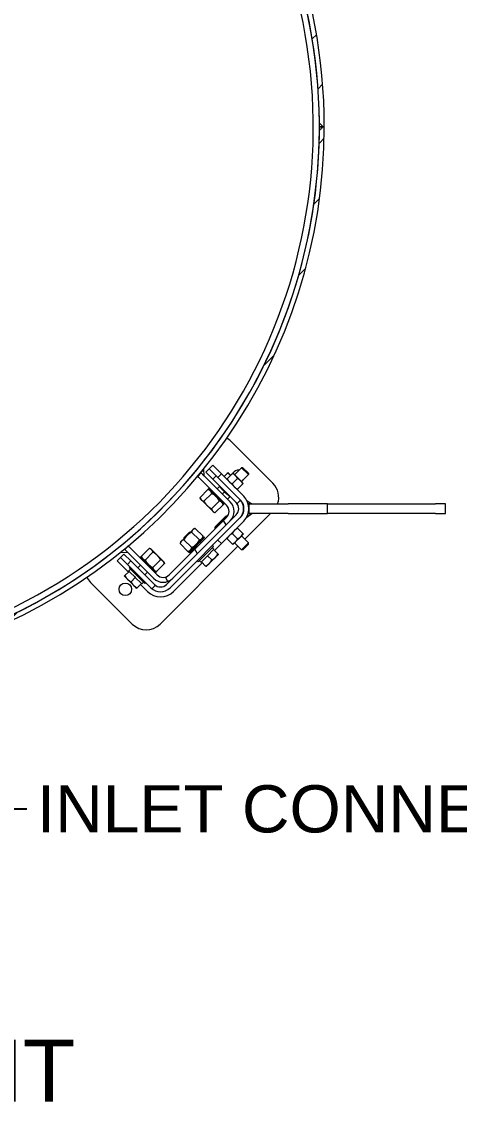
# Model space of a CAD drawing. Header units: inches. Extents: x 20 to 536, y 8 to 344.
# Drawn here: x 273.2 to 295.4, y 191.5 to 246.4 of the extents above; entities that cross this region are included whole.
import ezdxf

# ---------------------------------------------------------------- set-up
doc = ezdxf.new("R2010")
doc.units = ezdxf.units.IN
doc.header["$LTSCALE"] = 16
doc.header["$MEASUREMENT"] = 0
for name, color, linetype, lineweight in [('Dimension (ANSI)', 7, 'Continuous', 25), ('Hatch', 7, 'Continuous', 18), ('Symbol', 7, 'Continuous', 25), ('Visible', 7, 'Continuous', 18)]:
    doc.layers.add(name, color=color, linetype=linetype, lineweight=lineweight)
doc.styles.add('Standard D-E', font='arial.ttf')
doc.styles.add('Standard Large', font='arial.ttf')
doc.dimstyles.new('Default D-E$7', dxfattribs={"dimscale": 16, "dimtxt": 0.15, "dimasz": 0.098425, "dimexe": 0.125, "dimexo": 0.0625, "dimgap": 0.031496, "dimtad": 0, "dimtih": 1, "dimtoh": 1, "dimrnd": 1e-08, "dimzin": 4, "dimdsep": 46, "dimtxsty": 'Standard D-E', "dimcen": 0.09, "dimdle": 0.393701, "dimclrd": 256, "dimclre": 256, "dimclrt": 256, "dimadec": 0, "dimazin": 1, "dimtfac": 1, "dimtofl": 0, "dimtmove": 0, "dimatfit": 3, "dimfxl": 1, "dimtolj": 1, "dimtzin": 4, "dimlwd": -1, "dimlwe": -1, "dimarcsym": 0})
doc.dimstyles.new('in [mm] D-E NeptuneBenson', dxfattribs={"dimscale": 16, "dimtxt": 0.15, "dimasz": 0.098425, "dimexe": 0.125, "dimexo": 0.063, "dimgap": 0.031496, "dimtad": 0, "dimtih": 1, "dimtoh": 1, "dimdec": 4, "dimrnd": 1e-08, "dimzin": 3, "dimdsep": 46, "dimlunit": 5, "dimtxsty": 'Standard D-E', "dimcen": 0.09, "dimdle": 0.393701, "dimclrd": 256, "dimclre": 256, "dimclrt": 256, "dimadec": 1, "dimazin": 1, "dimtfac": 1, "dimtofl": 0, "dimtmove": 0, "dimatfit": 3, "dimfxl": 1, "dimfrac": 1, "dimtolj": 1, "dimtzin": 4, "dimlwd": -1, "dimlwe": -1, "dimarcsym": 0})

# ---------------------------------------------------------------- blocks, each defined once
blk = doc.blocks.new('*D30')
at = {"layer": 'Defpoints', "color": 0, "transparency": 16777216}
for p in [(280.365, 266.212), (205.772, 251.439), (235.538, 221.673)]:
    blk.add_point(p, dxfattribs=at)
at = {"layer": 'Dimension (ANSI)', "transparency": 16777216}
for p, q in [((279.652, 266.925), (249.04, 297.536)), ((249.341, 295.008), (234.901, 280.568)), ((206.886, 252.553), (221.326, 266.993)), ((234.826, 222.386), (204.358, 252.854))]:
    blk.add_line(p, q, dxfattribs=at)
for points in [[(249.155, 295.194), (249.527, 294.823), (250.455, 296.122)], [(206.7, 252.739), (207.071, 252.367), (205.772, 251.439)]]:
    blk.add_solid(points, dxfattribs=at)
at = {"layer": 'Dimension (ANSI)', "transparency": 16777216, "char_height": 2.4, "attachment_point": 5, "rotation": 45, "style": 'Standard D-E'}
for s, insert in [('\\A1; 63{\\H1x;\\S3#16;} in', (226.008, 275.886)), ('\\A1;[1605.0 mm]', (229.557, 272.337))]:
    blk.add_mtext(s, dxfattribs=dict(at, insert=insert))

msp = doc.modelspace()

# ---------------------------------------------------------------- hatches: boundary and pattern name
at = {"layer": 'Hatch'}
h = msp.add_hatch(dxfattribs=at)
h.set_pattern_fill('ANSI31', color=256, scale=16, style=0)
edge = h.paths.add_edge_path()
edge.add_spline(control_points=[(288.5143, 241.07162), (288.48266, 241.0399), (288.45094, 241.00827), (288.38739, 240.94522), (288.35556, 240.9138), (288.32365, 240.88246)], knot_values=[-0.68216032, -0.68216032, -0.68216032, -0.68216032, -0.34078692, -0.34078692, 0, 0, 0, 0], degree=3, periodic=0)
edge.add_ellipse((260.82228, 241.07162), major_axis=(-0.18916, -27.50137), ratio=1, start_angle=20.505184, end_angle=90, ccw=False)
edge.add_line((270.27862, 215.24646), (270.27862, 214.98039))
edge.add_ellipse((260.82228, 241.07162), major_axis=(26.09123, 9.45634), ratio=1, start_angle=270, end_angle=270.218528)
edge.add_ellipse((260.82228, 241.07162), major_axis=(26.05498, 9.55579), ratio=1, start_angle=270, end_angle=288.656229)
edge.add_ellipse((260.82228, 241.07162), major_axis=(21.62912, 17.38838), ratio=1, start_angle=270, end_angle=270.516142)
edge.add_ellipse((260.82228, 241.07162), major_axis=(21.47161, 17.58252), ratio=1, start_angle=270, end_angle=281.373758)
edge.add_ellipse((260.82228, 241.07162), major_axis=(17.58252, 21.47161), ratio=1, start_angle=270, end_angle=270.516142)
edge.add_ellipse((260.82228, 241.07162), major_axis=(17.38838, 21.62912), ratio=1, start_angle=270, end_angle=308.796974)
edge.add_line((288.5743, 241.07162), (288.5143, 241.07162))
edge = h.paths.add_edge_path()
edge.add_spline(control_points=[(288.32365, 241.26078), (288.35556, 241.22945), (288.38739, 241.19803), (288.45094, 241.13498), (288.48266, 241.10334), (288.5143, 241.07162)], knot_values=[-0.68216034, -0.68216034, -0.68216034, -0.68216034, -0.34137341, -0.34137341, 0, 0, 0, 0], degree=3, periodic=0)
edge.add_line((288.5143, 241.07162), (288.5743, 241.07162))
edge.add_ellipse((260.82228, 241.07162), major_axis=(0, 27.75202), ratio=1, start_angle=270, end_angle=308.796974)
edge.add_ellipse((260.82228, 241.07162), major_axis=(-17.38838, 21.62912), ratio=1, start_angle=270, end_angle=270.516142)
edge.add_ellipse((260.82228, 241.07162), major_axis=(-17.58252, 21.47161), ratio=1, start_angle=270, end_angle=281.373758)
edge.add_ellipse((260.82228, 241.07162), major_axis=(-21.47161, 17.58252), ratio=1, start_angle=270, end_angle=270.516142)
edge.add_ellipse((260.82228, 241.07162), major_axis=(-21.62912, 17.38838), ratio=1, start_angle=270, end_angle=347.593958)
edge.add_ellipse((260.82228, 241.07162), major_axis=(-21.62912, -17.38838), ratio=1, start_angle=270, end_angle=270.516142)
edge.add_ellipse((260.82228, 241.07162), major_axis=(-21.47161, -17.58252), ratio=1, start_angle=270, end_angle=281.373758)
edge.add_ellipse((260.82228, 241.07162), major_axis=(-17.58252, -21.47161), ratio=1, start_angle=270, end_angle=270.516142)
edge.add_ellipse((260.82228, 241.07162), major_axis=(-17.38838, -21.62912), ratio=1, start_angle=270, end_angle=347.593958)
edge.add_ellipse((260.82228, 241.07162), major_axis=(17.38838, -21.62912), ratio=1, start_angle=270, end_angle=270.516142)
edge.add_ellipse((260.82228, 241.07162), major_axis=(17.58252, -21.47161), ratio=1, start_angle=270, end_angle=281.373758)
edge.add_ellipse((260.82228, 241.07162), major_axis=(21.47161, -17.58252), ratio=1, start_angle=270, end_angle=270.516142)
edge.add_ellipse((260.82228, 241.07162), major_axis=(21.62912, -17.38838), ratio=1, start_angle=270, end_angle=288.656229)
edge.add_ellipse((260.82228, 241.07162), major_axis=(26.05498, -9.55579), ratio=1, start_angle=270, end_angle=270.218528)
edge.add_line((251.36594, 214.98039), (251.36594, 215.24646))
edge.add_ellipse((260.82228, 241.07162), major_axis=(-25.82516, 9.45634), ratio=1, start_angle=200.505184, end_angle=450, ccw=False)
h = msp.add_hatch(dxfattribs=at)
h.set_pattern_fill('ANSI31', color=256, scale=16, angle=75.0002, style=0)
edge = h.paths.add_edge_path()
edge.add_line((243.4339, 262.70075), (243.06298, 262.72001))
edge.add_line((243.06298, 262.72001), (243.22296, 262.56002))
edge.add_line((243.22296, 262.56002), (243.23976, 262.54323))
edge.add_ellipse((260.82228, 241.07162), major_axis=(-17.58252, 21.47161), ratio=1, start_angle=359.483858, end_angle=360, ccw=False)
edge = h.paths.add_edge_path()
edge.add_line((239.35067, 258.65414), (239.33388, 258.67094))
edge.add_line((239.33388, 258.67094), (239.1739, 258.83092))
edge.add_line((239.1739, 258.83092), (239.19316, 258.46001))
edge.add_ellipse((260.82228, 241.07162), major_axis=(17.38838, 21.62912), ratio=1, start_angle=89.483858, end_angle=90, ccw=False)
edge = h.paths.add_edge_path()
edge.add_line((282.4514, 258.46001), (282.47066, 258.83092))
edge.add_line((282.47066, 258.83092), (282.31068, 258.67094))
edge.add_line((282.31068, 258.67094), (282.29389, 258.65414))
edge.add_ellipse((260.82228, 241.07162), major_axis=(17.58252, -21.47161), ratio=1, start_angle=89.483858, end_angle=90, ccw=False)
edge = h.paths.add_edge_path()
edge.add_line((278.4048, 262.54323), (278.42159, 262.56002))
edge.add_line((278.42159, 262.56002), (278.58157, 262.72001))
edge.add_line((278.58157, 262.72001), (278.21066, 262.70075))
edge.add_ellipse((260.82228, 241.07162), major_axis=(21.62912, -17.38838), ratio=1, start_angle=89.483858, end_angle=90, ccw=False)
edge = h.paths.add_edge_path()
edge.add_line((278.21066, 219.4425), (278.58157, 219.42324))
edge.add_line((278.58157, 219.42324), (278.42159, 219.58322))
edge.add_line((278.42159, 219.58322), (278.4048, 219.60002))
edge.add_ellipse((260.82228, 241.07162), major_axis=(-21.47161, -17.58252), ratio=1, start_angle=89.483858, end_angle=90, ccw=False)
edge = h.paths.add_edge_path()
edge.add_line((282.29389, 223.4891), (282.31068, 223.47231))
edge.add_line((282.31068, 223.47231), (282.47066, 223.31233))
edge.add_line((282.47066, 223.31233), (282.4514, 223.68324))
edge.add_ellipse((260.82228, 241.07162), major_axis=(-17.38838, -21.62912), ratio=1, start_angle=89.483858, end_angle=90, ccw=False)
edge = h.paths.add_edge_path()
edge.add_ellipse((260.82228, 241.07162), major_axis=(-21.62912, 17.38838), ratio=1, start_angle=89.483858, end_angle=90)
edge.add_line((243.4339, 219.4425), (243.06298, 219.42324))
edge.add_line((243.06298, 219.42324), (243.22296, 219.58322))
edge.add_line((243.22296, 219.58322), (243.23976, 219.60002))
edge = h.paths.add_edge_path()
edge.add_line((239.1739, 223.31233), (239.33388, 223.47231))
edge.add_line((239.33388, 223.47231), (239.35067, 223.4891))
edge.add_ellipse((260.82228, 241.07162), major_axis=(-17.58252, 21.47161), ratio=1, start_angle=89.483858, end_angle=90, ccw=False)
edge.add_line((239.19316, 223.68324), (239.1739, 223.31233))
edge = h.paths.add_edge_path()
edge.add_line((251.42031, 214.96075), (251.36594, 214.90662))
edge.add_line((251.36594, 214.90662), (251.36594, 214.82492))
edge.add_spline(control_points=[(251.36594, 214.82492), (251.34932, 214.85687), (251.33272, 214.88884), (251.29957, 214.95275), (251.28303, 214.98469), (251.26649, 215.01665)], knot_values=[-0.5485869, -0.5485869, -0.5485869, -0.5485869, -0.2741454, -0.2741454, 0, 0, 0, 0], degree=3, periodic=0)
edge.add_ellipse((260.82228, 241.07162), major_axis=(-26.09123, 9.45634), ratio=1, start_angle=89.781472, end_angle=90)
edge.add_ellipse((260.82228, 241.07162), major_axis=(-26.11088, 9.40197), ratio=1, start_angle=89.880639, end_angle=90)
edge = h.paths.add_edge_path()
edge.add_line((270.27862, 214.90662), (270.22425, 214.96075))
edge.add_ellipse((260.82228, 241.07162), major_axis=(-26.09123, -9.45634), ratio=1, start_angle=89.880639, end_angle=90)
edge.add_ellipse((260.82228, 241.07162), major_axis=(-26.05498, -9.55579), ratio=1, start_angle=89.781472, end_angle=90)
edge.add_spline(control_points=[(270.37806, 215.01665), (270.36153, 214.98469), (270.34498, 214.95275), (270.31184, 214.88884), (270.29524, 214.85688), (270.27862, 214.82492)], knot_values=[-0.54857901, -0.54857901, -0.54857901, -0.54857901, -0.27444207, -0.27444207, 0, 0, 0, 0], degree=3, periodic=0)
edge.add_line((270.27862, 214.82492), (270.27862, 214.90662))
h = msp.add_hatch(dxfattribs=at)
h.set_pattern_fill('ANSI31', color=256, scale=16, angle=75.0002, style=0)
edge = h.paths.add_edge_path()
edge.add_line((278.59837, 219.76), (278.42159, 219.58322))
edge.add_line((278.42159, 219.58322), (278.58157, 219.42324))
edge.add_line((278.58157, 219.42324), (279.88959, 218.11522))
edge.add_ellipse((280.3775, 218.60313), major_axis=(0.4879, -0.4879), ratio=1, start_angle=270, end_angle=360)
edge.add_line((280.8654, 218.11522), (283.77868, 221.0285))
edge.add_ellipse((283.29078, 221.51641), major_axis=(0.4879, 0.4879), ratio=1, start_angle=270, end_angle=360)
edge.add_line((283.77868, 222.00431), (282.47066, 223.31233))
edge.add_line((282.47066, 223.31233), (282.31068, 223.47231))
edge.add_line((282.31068, 223.47231), (282.13391, 223.29553))
edge.add_line((282.13391, 223.29553), (283.6019, 221.82753))
edge.add_ellipse((283.29078, 221.51641), major_axis=(0.31113, -0.31113), ratio=1, start_angle=0, end_angle=90, ccw=False)
edge.add_line((283.6019, 221.20528), (280.68862, 218.292))
edge.add_ellipse((280.3775, 218.60313), major_axis=(-0.31113, -0.31113), ratio=1, start_angle=0, end_angle=90, ccw=False)
edge.add_line((280.06637, 218.292), (278.59837, 219.76))
h = msp.add_hatch(dxfattribs=at)
h.set_pattern_fill('ANSI31', color=256, scale=16, style=0)
edge = h.paths.add_edge_path()
edge.add_line((279.93081, 217.80289), (278.73813, 218.99557))
edge.add_line((278.73813, 218.99557), (278.56135, 218.81879))
edge.add_line((278.56135, 218.81879), (279.75404, 217.62611))
edge.add_ellipse((280.24194, 218.11402), major_axis=(0.4879, -0.4879), ratio=1, start_angle=270, end_angle=360)
edge.add_line((280.72984, 217.62611), (284.26779, 221.16406))
edge.add_ellipse((283.77989, 221.65196), major_axis=(0.4879, 0.4879), ratio=1, start_angle=270, end_angle=360)
edge.add_line((284.26779, 222.13987), (283.07511, 223.33255))
edge.add_line((283.07511, 223.33255), (282.89833, 223.15577))
edge.add_line((282.89833, 223.15577), (284.09101, 221.96309))
edge.add_ellipse((283.77989, 221.65196), major_axis=(0.31113, -0.31113), ratio=1, start_angle=0, end_angle=90, ccw=False)
edge.add_line((284.09101, 221.34084), (283.77868, 221.0285))
edge.add_line((283.77868, 221.0285), (280.8654, 218.11522))
edge.add_line((280.8654, 218.11522), (280.55307, 217.80289))
edge.add_ellipse((280.24194, 218.11402), major_axis=(-0.31113, -0.31113), ratio=1, start_angle=0, end_angle=90, ccw=False)

# ---------------------------------------------------------------- linework, layer by layer
at = {"layer": 'Visible', "linetype": 'Continuous', "lineweight": 18}
for p, q in [((288.32228, 241.07162), (288.5143, 241.07162)), ((288.5143, 241.07162), (288.32228, 241.07162)), ((288.5143, 241.07162), (288.5743, 241.07162)), ((288.5743, 241.07162), (288.5143, 241.07162)), ((283.84111, 225.06488), (285.96243, 222.94355)), ((282.47066, 223.31233), (282.4514, 223.68324)), ((282.54478, 223.50932), (282.72155, 223.6861)), ((282.89833, 223.86288), (282.72155, 223.6861)), ((283.07511, 223.33255), (282.72155, 223.6861)), ((283.34148, 223.41973), (282.89833, 223.86288)), ((284.01182, 223.38296), (284.36877, 223.73991)), ((284.4355, 223.73992), (284.36877, 223.73991)), ((284.72232, 223.38636), (284.36877, 223.73991)), ((284.4355, 223.73992), (284.72233, 223.45309)), ((282.31068, 223.47231), (282.13391, 223.29553)), ((282.13391, 223.29553), (283.6019, 221.82753)), ((282.29389, 223.4891), (282.47066, 223.31233)), ((283.77868, 222.00431), (282.31068, 223.47231)), ((282.89833, 223.15577), (282.54478, 223.50932)), ((283.07511, 223.33255), (282.89833, 223.15577)), ((282.89833, 223.15577), (284.09101, 221.96309)), ((284.26779, 222.13987), (283.07511, 223.33255)), ((283.34148, 223.41973), (283.1647, 223.24295)), ((284.47285, 222.28836), (283.34148, 223.41973)), ((283.47286, 223.28835), (283.64445, 223.45994)), ((283.89974, 223.44766), (283.63033, 223.17825)), ((283.80587, 223.35379), (283.67208, 223.48758)), ((284.16491, 223.1825), (283.89549, 222.91308)), ((284.05601, 223.33877), (283.92343, 223.47135)), ((284.32118, 223.0736), (284.05601, 223.33877)), ((284.36537, 223.02941), (284.72232, 223.38636)), ((284.72233, 223.45309), (284.72232, 223.38636)), ((282.25911, 222.22738), (282.65599, 222.62427)), ((282.73751, 222.60242), (282.65599, 222.62427)), ((282.72638, 222.70264), (282.68183, 222.6581)), ((283.46132, 221.87861), (282.68183, 222.6581)), ((283.50586, 221.92316), (282.72638, 222.70264)), ((283.25188, 222.80222), (283.11633, 222.66666)), ((283.23541, 222.78333), (283.11753, 222.66545)), ((283.23541, 222.78333), (283.25309, 222.80101)), ((283.23541, 222.78333), (283.36799, 222.65075)), ((283.36799, 222.65075), (283.50058, 222.51817)), ((284.43008, 222.91733), (284.16066, 222.64792)), ((284.45376, 222.94102), (284.32118, 223.0736)), ((282.28095, 222.14587), (282.25911, 222.22738)), ((282.28095, 222.14587), (282.32571, 222.10111)), ((282.32571, 222.10111), (282.61502, 221.8118)), ((282.45199, 222.03451), (282.84887, 222.43139)), ((282.83773, 221.64876), (283.23461, 222.04565)), ((282.93955, 222.48988), (282.93934, 222.48968)), ((283.2931, 222.13633), (283.2929, 222.13612)), ((283.50058, 222.51817), (283.3827, 222.40029)), ((283.50058, 222.51817), (283.63316, 222.38558)), ((283.63316, 222.38558), (283.76574, 222.253)), ((283.76574, 222.253), (283.64786, 222.13512)), ((283.76574, 222.253), (283.78342, 222.27068)), ((284.26779, 222.13987), (284.29607, 222.11158)), ((284.63047, 222.07568), (284.88854, 221.90196)), ((282.61502, 221.8118), (282.90433, 221.52249)), ((282.90433, 221.52249), (282.94909, 221.47773)), ((282.94909, 221.47773), (283.0306, 221.45589)), ((283.0306, 221.45589), (283.42749, 221.85277)), ((283.40564, 221.93429), (283.42749, 221.85277)), ((283.50586, 221.92316), (283.46132, 221.87861)), ((284.88854, 221.90196), (284.70104, 221.90196)), ((284.73645, 221.90196), (286.73645, 221.90196)), ((284.73645, 221.90196), (284.73645, 221.40196)), ((288.73645, 221.90196), (286.73645, 221.90196)), ((288.73645, 221.90196), (289.23645, 221.90196)), ((288.73645, 221.40196), (288.73645, 221.90196)), ((289.23645, 221.90196), (294.23645, 221.90196)), ((294.73645, 221.90196), (294.23645, 221.90196)), ((294.73645, 221.40196), (294.73645, 221.90196)), ((284.09101, 221.34084), (280.55307, 217.80289)), ((283.6019, 221.20528), (280.68862, 218.292)), ((280.72984, 217.62611), (284.26779, 221.16406)), ((280.8654, 218.11522), (283.77868, 221.0285)), ((283.27504, 220.98166), (283.05317, 220.75979)), ((283.51173, 221.21835), (283.27504, 220.98166)), ((283.34148, 219.8842), (284.47285, 221.01557)), ((283.47951, 221.08289), (283.45157, 221.11083)), ((283.55502, 221.26164), (283.51173, 221.21835)), ((283.55502, 221.26164), (283.60534, 221.27512)), ((283.64387, 221.25388), (283.61925, 221.2785)), ((283.7834, 221.03327), (283.78342, 221.03324)), ((284.29607, 221.19234), (284.26779, 221.16406)), ((285.83505, 221.40196), (284.53649, 220.1034)), ((284.63047, 221.22825), (284.88854, 221.40196)), ((284.70104, 221.40196), (284.88854, 221.40196)), ((286.73645, 221.40196), (284.73645, 221.40196)), ((286.73645, 221.40196), (288.73645, 221.40196)), ((289.23645, 221.40196), (288.73645, 221.40196)), ((294.23645, 221.40196), (289.23645, 221.40196)), ((294.23645, 221.40196), (294.73645, 221.40196)), ((281.4267, 220.17842), (281.71548, 220.46721)), ((281.8868, 220.58572), (281.59749, 220.29641)), ((281.71548, 220.46721), (281.76829, 220.4672)), ((281.82021, 220.45944), (282.21709, 220.06256)), ((281.93156, 220.63047), (281.8868, 220.58572)), ((281.93156, 220.63047), (282.01308, 220.65232)), ((282.01308, 220.65232), (282.40996, 220.25543)), ((283.03577, 220.63915), (283.00783, 220.66709)), ((283.02469, 220.73131), (283.01121, 220.681)), ((283.05317, 220.75979), (283.02469, 220.73131)), ((283.1738, 220.77718), (283.14587, 220.80512)), ((284.16491, 220.12143), (283.89549, 220.39084)), ((284.43008, 220.38659), (284.16066, 220.65601)), ((284.32118, 220.23032), (284.45376, 220.36291)), ((281.26343, 219.96234), (281.24159, 219.88082)), ((281.24159, 219.88082), (281.63847, 219.48394)), ((281.30818, 220.0071), (281.26343, 219.96234)), ((281.59749, 220.29641), (281.30818, 220.0071)), ((281.4267, 220.17842), (281.4267, 220.12561)), ((281.43446, 220.0737), (281.83134, 219.67681)), ((281.66431, 219.45011), (282.4438, 220.22959)), ((281.70885, 219.40556), (282.48834, 220.18505)), ((282.32204, 219.92542), (282.27537, 219.97208)), ((282.38812, 220.17392), (282.40996, 220.25543)), ((282.48834, 220.18505), (282.4438, 220.22959)), ((282.98495, 219.52767), (283.34148, 219.8842)), ((283.34148, 219.8842), (283.1647, 220.06097)), ((283.89974, 219.85626), (283.63033, 220.12568)), ((283.92343, 219.83258), (284.05601, 219.96516)), ((284.01182, 219.92097), (284.36877, 219.56401)), ((284.05601, 219.96516), (284.32118, 220.23032)), ((284.36537, 220.27452), (284.72232, 219.91757)), ((284.36877, 219.56401), (284.72232, 219.91757)), ((284.72233, 219.85083), (284.4355, 219.56401)), ((284.72233, 219.85083), (284.72232, 219.91757)), ((278.38458, 219.34912), (278.2078, 219.17235)), ((278.21066, 219.4425), (278.58157, 219.42324)), ((278.38458, 219.34912), (278.73813, 218.99557)), ((278.58157, 219.42324), (278.4048, 219.60002)), ((278.59837, 219.76), (278.42159, 219.58322)), ((278.42159, 219.58322), (279.88959, 218.11522)), ((280.06637, 218.292), (278.59837, 219.76)), ((279.66652, 219.63479), (279.26963, 219.23791)), ((279.85939, 219.44192), (279.46251, 219.04503)), ((279.74803, 219.61295), (279.66652, 219.63479)), ((279.79279, 219.56819), (279.74803, 219.61295)), ((280.0821, 219.27888), (279.79279, 219.56819)), ((280.37141, 218.98957), (280.0821, 219.27888)), ((284.18294, 219.74985), (280.22073, 215.78763)), ((281.71999, 219.50578), (281.63847, 219.48394)), ((281.70885, 219.40556), (281.66431, 219.45011)), ((281.96849, 219.57186), (281.92182, 219.61853)), ((282.15361, 218.9608), (282.9331, 219.74029)), ((282.58448, 219.21489), (282.63175, 219.26215)), ((282.63175, 219.26215), (282.67902, 219.30942)), ((282.63175, 219.26215), (282.84718, 219.04672)), ((282.89384, 219.52425), (282.67902, 219.30942)), ((282.96158, 219.59198), (282.87319, 219.68037)), ((282.9331, 219.74029), (282.88856, 219.78483)), ((282.89384, 219.52425), (282.94111, 219.57151)), ((282.96158, 219.59198), (282.94111, 219.57151)), ((282.94111, 219.57151), (283.15654, 219.35608)), ((283.02949, 219.17377), (283.18417, 219.32845)), ((284.4355, 219.56401), (284.36877, 219.56401)), ((278.03102, 218.99557), (278.2078, 219.17235)), ((278.03102, 218.99557), (278.60555, 218.42105)), ((278.2078, 219.17235), (278.56135, 218.81879)), ((278.73813, 218.99557), (278.56135, 218.81879)), ((278.56135, 218.81879), (279.75404, 217.62611)), ((279.93081, 217.80289), (278.73813, 218.99557)), ((279.09168, 218.64202), (279.22724, 218.77757)), ((279.19126, 219.16753), (279.2358, 219.21207)), ((279.19126, 219.16753), (279.97075, 218.38804)), ((279.2358, 219.21207), (280.01529, 218.43258)), ((279.29148, 219.15639), (279.26963, 219.23791)), ((279.40402, 218.95435), (279.40422, 218.95456)), ((280.24514, 219.05617), (279.84825, 218.65929)), ((280.43801, 218.8633), (280.04113, 218.46641)), ((280.41617, 218.94481), (280.37141, 218.98957)), ((280.41617, 218.94481), (280.43801, 218.8633)), ((280.90662, 217.44934), (282.36623, 218.90895)), ((282.15361, 218.9608), (282.10907, 219.00534)), ((282.29845, 218.92886), (282.21006, 219.01725)), ((282.32239, 218.9528), (282.29845, 218.92886)), ((282.32239, 218.9528), (282.36966, 219.00006)), ((282.32239, 218.9528), (282.53782, 218.73736)), ((282.58448, 219.21489), (282.36966, 219.00006)), ((282.56546, 218.70973), (282.72013, 218.86441)), ((282.72013, 218.86441), (283.02949, 219.17377)), ((278.40633, 218.22182), (278.56101, 218.06714)), ((278.64939, 218.46489), (278.43396, 218.24945)), ((278.62546, 218.48883), (278.71385, 218.57722)), ((278.64939, 218.46489), (278.62546, 218.48883)), ((278.64939, 218.46489), (278.69666, 218.41762)), ((278.6574, 218.63367), (278.70194, 218.67821)), ((278.6574, 218.63367), (279.43689, 217.85418)), ((278.91148, 218.2028), (278.69666, 218.41762)), ((278.95875, 218.15553), (278.74332, 217.9401)), ((278.91148, 218.2028), (278.95875, 218.15553)), ((278.95875, 218.15553), (279.00602, 218.10826)), ((279.44524, 218.28846), (279.58079, 218.42402)), ((279.75757, 218.6008), (279.75778, 218.601)), ((279.95961, 218.48826), (280.04113, 218.46641)), ((279.97075, 218.38804), (280.01529, 218.43258)), ((278.80651, 215.78763), (276.68519, 217.90895)), ((278.56101, 218.06714), (278.87036, 217.75779)), ((278.87036, 217.75779), (279.02504, 217.60311)), ((279.22084, 217.89344), (279.00602, 218.10826)), ((279.26811, 217.84617), (279.05268, 217.63074)), ((279.22084, 217.89344), (279.26811, 217.84617)), ((279.22427, 217.80233), (279.57726, 217.44934)), ((279.28858, 217.8257), (279.26811, 217.84617)), ((279.28858, 217.8257), (279.37697, 217.91409)), ((279.43689, 217.85418), (279.48143, 217.89872))]:
    msp.add_line(p, q, dxfattribs=at)
msp.add_circle((278.45296, 217.5554), 0.315, dxfattribs=at)
for centre, radius, start, end in [((260.82228, 241.07162), 27.75202, 0.000005, 250.077778), ((260.82228, 241.07162), 27.50202, 0.394082, 249.888898), ((260.82228, 241.07162), 27.5, 289.17052, 250.82948), ((260.82228, 241.07162), 27.19, 287.193006, 252.806994), ((260.82228, 241.07162), 27.75202, 289.922222, 359.999995), ((260.82228, 241.07162), 27.50202, 290.111102, 359.605918), ((283.13401, 224.35777), 1, 45, 61.403244), ((260.82228, 241.07162), 27.75202, 320.686879, 321.203021), ((284.19467, 223.29711), 0.315, 82.097602, 147.57618), ((284.19467, 223.29711), 0.315, 304.777821, 325.222179), ((285.25533, 222.23645), 1, 340.458746, 45), ((283.29078, 221.51641), 0.69, 315, 45), ((283.77989, 221.65196), 0.69, 315, 45), ((283.83645, 221.65196), 0.65, 315, 45), ((283.83645, 221.65196), 0.9, 315, 45), ((283.83645, 221.65196), 0.9, 16.12762, 28.085934), ((283.29078, 221.51641), 0.44, 315, 45), ((283.77989, 221.65196), 0.44, 315, 45), ((283.83645, 221.65196), 0.9, 331.914066, 343.87238), ((260.82228, 241.07162), 27.75202, 308.796979, 309.313121), ((277.3923, 218.61606), 1, 206.474993, 225), ((280.3775, 218.60313), 0.44, 225, 315), ((280.24194, 218.11402), 0.69, 225, 315), ((280.3775, 218.60313), 0.69, 225, 315), ((280.24194, 218.11402), 0.44, 225, 315), ((280.24194, 218.11402), 0.94, 225, 315), ((279.51362, 216.49474), 1, 225, 315)]:
    msp.add_arc(centre, radius, start, end, dxfattribs=at)
for points, knots in [([(288.32365, 241.26078), (288.35556, 241.22945), (288.38739, 241.19803), (288.45094, 241.13498), (288.48266, 241.10334), (288.5143, 241.07162)], [-0.682160338, -0.682160338, -0.682160338, -0.682160338, -0.341373408, -0.341373408, 0, 0, 0, 0]), ([(288.5143, 241.07162), (288.48266, 241.0399), (288.45094, 241.00827), (288.38739, 240.94522), (288.35556, 240.9138), (288.32365, 240.88246)], [-0.682160323, -0.682160323, -0.682160323, -0.682160323, -0.340786923, -0.340786923, 0, 0, 0, 0])]:
    msp.add_open_spline(points, degree=3, knots=knots, dxfattribs=at)
for points, weights in [([(283.60664, 223.15456), (283.60664, 223.15456), (283.63033, 223.17825)], [1, 1.0379548493, 1]), ([(283.63033, 223.17825), (283.6777, 223.08351), (283.73923, 223.02198)], [1, 1.0379548493, 1]), ([(283.64445, 223.45994), (283.67208, 223.48758), (283.67208, 223.48758)], [1.01001874936, 1.04314139574, 1]), ([(283.80532, 223.35324), (283.73991, 223.41221), (283.64445, 223.45994)], [1.01059236433, 1.03850037382, 1.01001874936]), ([(283.89974, 223.44766), (283.92343, 223.47135), (283.92343, 223.47135)], [1, 1.0379548493, 1]), ([(284.05601, 223.33877), (283.99448, 223.4003), (283.89974, 223.44766)], [1, 1.0379548493, 1]), ([(284.16491, 223.1825), (284.11754, 223.27723), (284.05601, 223.33877)], [1, 1.0379548493, 1]), ([(284.32118, 223.0736), (284.25964, 223.13513), (284.16491, 223.1825)], [1, 1.0379548493, 1]), ([(282.78227, 222.55767), (282.73751, 222.60242), (282.65599, 222.62427)], [1, 1.0379548493, 1]), ([(282.84887, 222.43139), (282.82702, 222.51291), (282.78227, 222.55767)], [1, 1.0379548493, 1]), ([(283.73923, 223.02198), (283.80076, 222.96045), (283.89549, 222.91308)], [1, 1.0379548493, 1]), ([(283.89549, 222.91308), (283.94286, 222.81835), (284.00439, 222.75682)], [1, 1.0379548493, 1]), ([(284.00439, 222.75682), (284.06592, 222.69529), (284.16066, 222.64792)], [1, 1.0379548493, 1]), ([(284.16066, 222.64792), (284.13697, 222.62423), (284.13697, 222.62423)], [1, 1.0379548493, 1]), ([(284.43008, 222.91733), (284.38271, 223.01207), (284.32118, 223.0736)], [1, 1.0379548493, 1]), ([(284.45376, 222.94102), (284.45376, 222.94102), (284.43008, 222.91733)], [1, 1.0379548493, 1]), ([(282.25911, 222.22738), (282.28095, 222.14587), (282.32571, 222.10111)], [1, 1.0379548493, 1]), ([(282.32571, 222.10111), (282.37047, 222.05635), (282.45199, 222.03451)], [1, 1.0379548493, 1]), ([(282.45199, 222.03451), (282.52551, 221.90131), (282.61502, 221.8118)], [1, 1.0379548493, 1]), ([(283.07158, 222.26836), (282.98207, 222.35787), (282.84887, 222.43139)], [1, 1.0379548493, 1]), ([(283.23461, 222.04565), (283.16109, 222.17884), (283.07158, 222.26836)], [1, 1.0379548493, 1]), ([(283.36089, 221.97905), (283.31613, 222.0238), (283.23461, 222.04565)], [1, 1.0379548493, 1]), ([(282.61502, 221.8118), (282.70453, 221.72229), (282.83773, 221.64876)], [1, 1.0379548493, 1]), ([(282.83773, 221.64876), (282.85957, 221.56725), (282.90433, 221.52249)], [1, 1.0379548493, 1]), ([(282.90433, 221.52249), (282.94909, 221.47773), (283.0306, 221.45589)], [1, 1.0379548493, 1]), ([(283.42749, 221.85277), (283.40564, 221.93429), (283.36089, 221.97905)], [1, 1.0379548493, 1]), ([(283.27504, 220.98166), (283.2041, 220.91072), (283.14587, 220.80512)], [1, 1.0379548493, 1]), ([(283.45157, 221.11083), (283.34598, 221.0526), (283.27504, 220.98166)], [1, 1.0379548493, 1]), ([(283.51173, 221.21835), (283.47282, 221.17944), (283.45157, 221.11083)], [1, 1.0379548493, 1]), ([(283.61925, 221.2785), (283.55064, 221.25726), (283.51173, 221.21835)], [1, 1.0379548493, 1]), ([(283.60534, 221.27512), (283.61205, 221.27692), (283.61925, 221.2785)], [1.00771288784, 1.00435648424, 1]), ([(281.82021, 220.45944), (281.68701, 220.38592), (281.59749, 220.29641)], [1, 1.0379548493, 1]), ([(281.8868, 220.58572), (281.84205, 220.54096), (281.82021, 220.45944)], [1, 1.0379548493, 1]), ([(282.01308, 220.65232), (281.93156, 220.63047), (281.8868, 220.58572)], [1, 1.0379548493, 1]), ([(283.05317, 220.75979), (283.02114, 220.72776), (283.00783, 220.66709)], [1, 1.0379548493, 1]), ([(283.14587, 220.80512), (283.0852, 220.79182), (283.05317, 220.75979)], [1, 1.0379548493, 1]), ([(283.89549, 220.39084), (283.80076, 220.34347), (283.73923, 220.28194)], [1, 1.0379548493, 1]), ([(284.00439, 220.54711), (283.94286, 220.48558), (283.89549, 220.39084)], [1, 1.0379548493, 1]), ([(284.16066, 220.65601), (284.06592, 220.60864), (284.00439, 220.54711)], [1, 1.0379548493, 1]), ([(284.13697, 220.67969), (284.13697, 220.67969), (284.16066, 220.65601)], [1, 1.0379548493, 1]), ([(284.32118, 220.23032), (284.38271, 220.29186), (284.43008, 220.38659)], [1, 1.0379548493, 1]), ([(284.43008, 220.38659), (284.45376, 220.36291), (284.45376, 220.36291)], [1, 1.0379548493, 1]), ([(281.30818, 220.0071), (281.26343, 219.96234), (281.24159, 219.88082)], [1, 1.0379548493, 1]), ([(281.43446, 220.0737), (281.35294, 220.05185), (281.30818, 220.0071)], [1, 1.0379548493, 1]), ([(281.59749, 220.29641), (281.50798, 220.20689), (281.43446, 220.0737)], [1, 1.0379548493, 1]), ([(281.83134, 219.67681), (281.96454, 219.75034), (282.05405, 219.83985)], [1, 1.0379548493, 1]), ([(282.05405, 219.83985), (282.14356, 219.92936), (282.21709, 220.06256)], [1, 1.0379548493, 1]), ([(282.21709, 220.06256), (282.2986, 220.0844), (282.34336, 220.12916)], [1, 1.0379548493, 1]), ([(282.34336, 220.12916), (282.38812, 220.17392), (282.40996, 220.25543)], [1, 1.0379548493, 1]), ([(283.63033, 220.12568), (283.60664, 220.14936), (283.60664, 220.14936)], [1, 1.0379548493, 1]), ([(283.73923, 220.28194), (283.6777, 220.22041), (283.63033, 220.12568)], [1, 1.0379548493, 1]), ([(283.89974, 219.85626), (283.99448, 219.90363), (284.05601, 219.96516)], [1, 1.0379548493, 1]), ([(283.92343, 219.83258), (283.92343, 219.83258), (283.89974, 219.85626)], [1, 1.0379548493, 1]), ([(284.05601, 219.96516), (284.11754, 220.02669), (284.16491, 220.12143)], [1, 1.0379548493, 1]), ([(284.16491, 220.12143), (284.25964, 220.16879), (284.32118, 220.23032)], [1, 1.0379548493, 1]), ([(279.79279, 219.56819), (279.74803, 219.61295), (279.66652, 219.63479)], [1, 1.0379548493, 1]), ([(279.85939, 219.44192), (279.83755, 219.52343), (279.79279, 219.56819)], [1, 1.0379548493, 1]), ([(280.0821, 219.27888), (279.99259, 219.36839), (279.85939, 219.44192)], [1, 1.0379548493, 1]), ([(280.24514, 219.05617), (280.17161, 219.18937), (280.0821, 219.27888)], [1, 1.0379548493, 1]), ([(281.63847, 219.48394), (281.71999, 219.50578), (281.76474, 219.55054)], [1, 1.0379548493, 1]), ([(281.76474, 219.55054), (281.8095, 219.5953), (281.83134, 219.67681)], [1, 1.0379548493, 1]), ([(283.02949, 219.17377), (283.10128, 219.24555), (283.15654, 219.35608)], [1, 1.04314139574, 1.01001874936]), ([(283.15654, 219.35608), (283.18417, 219.32845), (283.18417, 219.32845)], [1.01001874936, 1.04314139574, 1]), ([(279.26963, 219.23791), (279.29148, 219.15639), (279.33623, 219.11163)], [1, 1.0379548493, 1]), ([(279.33623, 219.11163), (279.38099, 219.06688), (279.46251, 219.04503)], [1, 1.0379548493, 1]), ([(279.46251, 219.04503), (279.53603, 218.91184), (279.62554, 218.82232)], [1, 1.0379548493, 1]), ([(279.62554, 218.82232), (279.71506, 218.73281), (279.84825, 218.65929)], [1, 1.0379548493, 1]), ([(280.37141, 218.98957), (280.32665, 219.03433), (280.24514, 219.05617)], [1, 1.0379548493, 1]), ([(280.43801, 218.8633), (280.41617, 218.94481), (280.37141, 218.98957)], [1, 1.0379548493, 1]), ([(282.53782, 218.73736), (282.64835, 218.79262), (282.72013, 218.86441)], [1.01001874936, 1.04314139574, 1]), ([(282.56546, 218.70973), (282.56546, 218.70973), (282.53782, 218.73736)], [1, 1.04314139574, 1.01001874936]), ([(282.72013, 218.86441), (282.79192, 218.93619), (282.84718, 219.04672)], [1, 1.04314139574, 1.01001874936]), ([(282.84718, 219.04672), (282.95771, 219.10198), (283.02949, 219.17377)], [1.01001874936, 1.04314139574, 1]), ([(278.40633, 218.22182), (278.40633, 218.22182), (278.43396, 218.24945)], [1, 1.04314139574, 1.01001874936]), ([(278.43396, 218.24945), (278.48922, 218.13893), (278.56101, 218.06714)], [1.01001874936, 1.04314139574, 1]), ([(279.84825, 218.65929), (279.8701, 218.57777), (279.91485, 218.53301)], [1, 1.0379548493, 1]), ([(279.91485, 218.53301), (279.95961, 218.48826), (280.04113, 218.46641)], [1, 1.0379548493, 1]), ([(278.56101, 218.06714), (278.63279, 217.99536), (278.74332, 217.9401)], [1, 1.04314139574, 1.01001874936]), ([(278.74332, 217.9401), (278.79858, 217.82957), (278.87036, 217.75779)], [1.01001874936, 1.04314139574, 1]), ([(278.87036, 217.75779), (278.94215, 217.686), (279.05268, 217.63074)], [1, 1.04314139574, 1.01001874936]), ([(279.05268, 217.63074), (279.02504, 217.60311), (279.02504, 217.60311)], [1.01001874936, 1.04314139574, 1])]:
    msp.add_rational_spline(points, weights, degree=2, dxfattribs=at)

# ---------------------------------------------------------------- texts
at = {"layer": 'Symbol', "insert": (273.95133, 207.59374), "char_height": 2.4000001, "width": 32.9780519, "attachment_point": 1, "style": 'Standard D-E'}
msp.add_mtext('\\fArial|b0|i0;INLET CONNECTION', dxfattribs=at)
at = {"layer": 'Symbol', "insert": (249.27634, 191.46965), "char_height": 3.149606, "attachment_point": 7, "style": 'Standard Large'}
msp.add_mtext('FOOT PRINT', dxfattribs=at)

# ---------------------------------------------------------------- dimensions: what is measured, and where the dimension line sits
at = {"layer": 'Dimension (ANSI)'}
dim = msp.add_linear_dim(base=(205.77207, 251.4394), p1=(280.36456, 266.21178), p2=(235.53829, 221.67318), angle=225, text=' <> in\\X[1605.0 mm]', dimstyle='in [mm] D-E NeptuneBenson', override={"dimgap": 0.031496, "dimtih": 0, "dimtoh": 0, "dimdec": 4, "dimpost": '', "dimtol": 0, "dimlim": 0, "dimtp": 0, "dimtm": 0, "dimtdec": 2, "dimatfit": 1}, dxfattribs=at)
dim.commit()
dim.dimension.update_dxf_attribs({"geometry": '*D30', "text_midpoint": (228.11328, 273.78062), "dimtype": 160})

# ---------------------------------------------------------------- leaders
at = {"layer": 'Symbol', "annotation_type": 0, "has_hookline": 1, "hookline_direction": 0, "text_width": 32.38363}
msp.add_leader([(269.19794, 213.09662), (271.87259, 206.39374), (273.44739, 206.39374)], dimstyle='Default D-E$7', override={"dimtad": 0}, dxfattribs=at)

doc.saveas('drawing.dxf')
